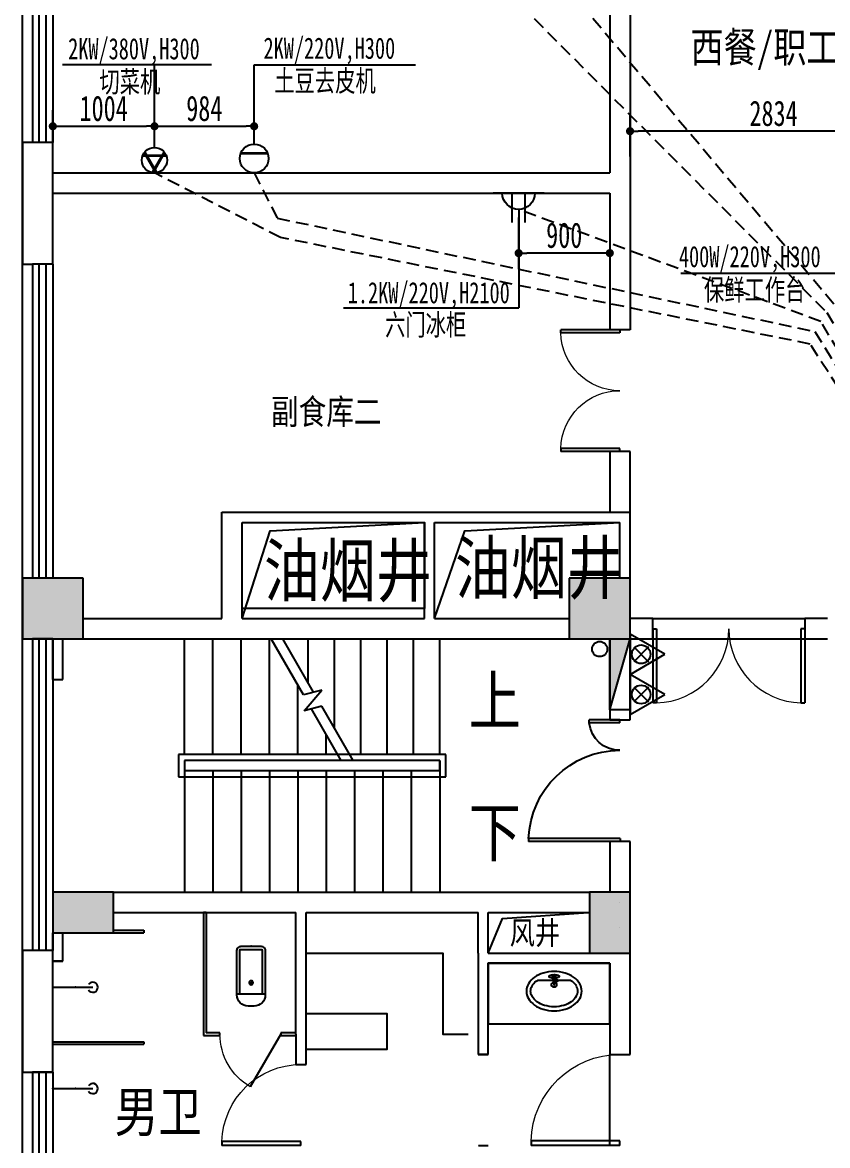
# Model space of a CAD drawing. Header units: inches. Extents: x 871252 to 1312932, y -88801 to 86720.
# Drawn here: x 1223702 to 1231652, y 27447 to 38531 of the extents above; entities that cross this region are included whole.
import ezdxf

# ---------------------------------------------------------------- set-up
doc = ezdxf.new("R2010")
doc.units = ezdxf.units.IN
doc.header["$MEASUREMENT"] = 0
doc.linetypes.add('DASH', pattern=[0.35, 0.25, -0.1])
doc.linetypes.add('HIDDEN', pattern=[0.375, 0.25, -0.125])
for name, color, linetype in [('COLUMN', 6, 'Continuous'), ('DIM_SYMB', 3, 'Continuous'), ('EQUIP_消火栓', 7, 'Continuous'), ('EQUIP_灭火器', 7, 'Continuous'), ('LATRINE', 6, 'Continuous'), ('LVTRY', 6, 'Continuous'), ('PUB_HATCH', 8, 'Continuous'), ('PUB_TEXT', 151, 'Continuous'), ('STAIR', 6, 'Continuous'), ('VPIPE-消防', 1, 'Continuous'), ('WALL', 7, 'Continuous'), ('WINDOW', 3, 'Continuous'), ('供排水', 4, 'Continuous'), ('家具', 42, 'Continuous'), ('电位', 1, 'Continuous')]:
    doc.layers.add(name, color=color, linetype=linetype)
doc.styles.add('_TCH_DIM', font='stylu.ttf')
doc.styles.get("Standard").update_dxf_attribs({"font": '', "width": 0.7, "height": 250})
doc.styles.add('STYLE4', font='', dxfattribs={"width": 0.7, "height": 180})
doc.styles.get('Standard').set_extended_font_data('NSimSun')
doc.styles.get('STYLE4').set_extended_font_data('NSimSun')
doc.dimstyles.new('电路', dxfattribs={"dimscale": 80, "dimtxt": 2.5, "dimasz": 1, "dimexe": 2, "dimexo": 1, "dimtad": 1, "dimdec": 0, "dimtxsty": 'Standard', "dimblk": 'DOT', "dimcen": 1, "dimclrd": 6, "dimclre": 6, "dimclrt": 6, "dimadec": 0, "dimazin": 0, "dimtfac": 1, "dimtdec": 0, "dimtmove": 0, "dimatfit": 3, "dimfxl": 0, "dimarcsym": 0})

# ---------------------------------------------------------------- blocks, each defined once
blk = doc.blocks.new('$TwtSys$00000434')
for p, q in [((-0.5, 0.5), (-0.5, -0.5)), ((-0.5, -0.5), (0.5, 0.5)), ((0.5, 0.5), (-0.5, 0.5)), ((0.5, -0.5), (0.5, 0.5)), ((-0.5, -0.5), (0.5, -0.5))]:
    blk.add_line(p, q)
blk.add_solid([(0.5, -0.5), (0.5, 0.5), (-0.5, -0.5)])
blk = doc.blocks.new('$TwtSys$00000545')
for p, q in [((0, 344), (-198, 0)), ((198, 0), (0, 344)), ((-73, 36), (73, 182)), ((-73, 182), (73, 36)), ((-198, 0), (198, 0))]:
    blk.add_line(p, q)
blk.add_circle((0, 109), 91.8)
blk = doc.blocks.new('$DorLib2D$00000002')
for p, q in [((-0.5, 0), (-0.5, 0.4875)), ((-0.475, 0.4875), (-0.5, 0.4875)), ((-0.475, 0), (-0.475, 0.4875)), ((0.475, 0), (0.475, 0.4875)), ((0.475, 0.4875), (0.5, 0.4875)), ((0.5, 0), (0.5, 0.4875)), ((-0.5, 0), (-0.475, 0)), ((0.5, 0), (0.475, 0))]:
    blk.add_line(p, q)
at = {"lineweight": 13}
for centre, start, end in [((-0.4875, 0), 0, 88.53072), ((0.4875, 0), 91.46928, 180)]:
    blk.add_arc(centre, 0.4875, start, end, dxfattribs=at)
blk = doc.blocks.new('$DorLib2D$00000225')
at = {"color": 0}
for p, q in [((0.475, -0.0014), (0.475, 0.7521)), ((0.475, 0.7521), (0.5, 0.7521)), ((0.5, -0.0014), (0.5, 0.7521)), ((-0.5, 0), (-0.5, 0.252)), ((-0.475, 0.252), (-0.5, 0.252)), ((-0.475, 0), (-0.475, 0.252)), ((-0.475, 0), (-0.5, 0)), ((0.475, -0.0014), (0.5, -0.0014))]:
    blk.add_line(p, q, dxfattribs=at)
for centre, radius, start, end in [((0.5046, -0.0019), 0.7546, 92.24927, 179.72377), ((-0.5008, 0.0026), 0.2508, 359.78987, 84.09744)]:
    blk.add_arc(centre, radius, start, end, dxfattribs=at)
blk = doc.blocks.new('$lvtry$00000200')
at = {"color": 0}
for p, q in [((-110, -40, 0), (-110, -470, 0)), ((100, -30, 0), (-100, -30, 0)), ((110, -470, 0), (110, -40, 0))]:
    blk.add_line(p, q, dxfattribs=at)
at = {"color": 0, "elevation": 0}
blk.add_lwpolyline([(100, 0), (-100, 0, 0.414214), (-140, -40), (-140, -480, 0.414214), (-30, -590), (30, -590, 0.414214), (140, -480), (140, -40, 0.414214)], format="xyb", close=True, dxfattribs=at)
blk.add_lwpolyline([(140, -470), (-140, -470)], dxfattribs=at)
at = {"color": 0}
blk.add_circle((0, -359, 0), 20, dxfattribs=at)
for centre, start, end in [((-100, -40, 0), 90, 180), ((100, -40, 0), 0, 90)]:
    blk.add_arc(centre, 10, start, end, dxfattribs=at)
for p in [(0, 0), (0, -359, 0)]:
    blk.add_point(p, dxfattribs=at)
blk = doc.blocks.new('$TCHSYS$APDOOR2D')
blk.add_line((0.5, 0), (0, 0.866))
at = {"lineweight": 13}
blk.add_arc((0.5, 0), 1, 120, 180, dxfattribs=at)
blk = doc.blocks.new('$DorLib2D$00000001')
for p, q in [((0.45, 0.975), (0.5, 0.975)), ((0.45, 0), (0.45, 0.975)), ((0.5, 0), (0.5, 0.975)), ((0.5, 0), (0.45, 0))]:
    blk.add_line(p, q)
at = {"lineweight": 13}
blk.add_arc((0.475, 0), 0.975, 91.4693, 180, dxfattribs=at)
blk = doc.blocks.new('$TCHSYS$WIN2D')
for p, q in [((-0.5, 0.5), (0.5, 0.5)), ((-0.5, 0.5), (-0.5, -0.5)), ((0.5, 0.5), (0.5, -0.5)), ((0.5, 0.1667), (-0.5, 0.1667)), ((0.5, -0.1667), (-0.5, -0.1667)), ((-0.5, -0.5), (0.5, -0.5))]:
    blk.add_line(p, q)
blk = doc.blocks.new('$lvtry$00000168')
at = {"color": 0}
blk.add_line((0, 0), (0, -395), dxfattribs=at)
blk.add_arc((0, -395), 50, 121.0332, 58.9668, dxfattribs=at)
for p in [(0, 0), (0, -223)]:
    blk.add_point(p, dxfattribs=at)
blk = doc.blocks.new('$lvtry$00000195')
at = {"color": 0}
for p, q in [((-165, -91), (-34, -91)), ((-17, -58), (-17, -48)), ((-16, -91), (-11, -91)), ((11, -91), (165, -91)), ((17, -58), (17, -48))]:
    blk.add_line(p, q, dxfattribs=at)
blk.add_lwpolyline([(273, -195, -0.132138), (254, -266, -0.106661), (193, -332, -0.083339), (108, -374, -0.072039), (0, -389, -0.072039), (-108, -374, -0.083339), (-193, -332, -0.106661), (-254, -266, -0.132138), (-273, -195, -0.132138), (-254, -124, -0.106661), (-193, -57, -0.083339), (-108, -16, -0.072039), (0, 0, -0.072039), (108, -16, -0.083339), (193, -57, -0.106661), (254, -124, -0.132138)], format="xyb", close=True, dxfattribs=at)
blk.add_circle((0, -58), 16.7, dxfattribs=at)
for centre, radius, start, end in [((-68, -231), 174, 128.9257, 149.8906), ((-165, -111), 20, 90, 128.9257), ((-40, -49), 10.1, 106.6096, 258.1648), ((-64, 218), 259, 274.7069, 282.3732), ((-75, -228), 173, 71.36, 79.1873), ((-29, -95), 6.77, 155.344, 308.3224), ((-171, 3), 166, 324.8411, 338.1337), ((-171, 3), 170, 324.8411, 331.3523), ((-29, -95), 3.37, 155.344, 308.3224), ((100, -210), 170, 132.3141, 138.8253), ((100, -210), 166, 125.5327, 138.8253), ((0, -131), 25, 112.516, 67.484), ((-12, -74), 10.6, 201.8924, 261.774), ((0, -48), 16.7, 0, 180), ((-381, -131), 372, 2.3982, 6.7627), ((64, 218), 259, 257.6268, 265.2931), ((381, -131), 372, 170.1008, 177.6018), ((75, -228), 173, 100.8127, 110.4191), ((40, -49), 10.1, 281.8352, 73.3904), ((165, -111), 20, 51.0743, 90), ((165, -111), 20, 51.0743, 90), ((68, -231), 174, 30.1094, 51.0743), ((-131, -195), 101, 149.8906, 180), ((-131, -195), 101, 180, 210.1094), ((0, -111), 9.9, 201.7837, 338.2163), ((131, -195), 101, 0, 30.1094), ((131, -195), 101, 329.8906, 0), ((-68, -158), 174, 210.1094, 234.4623), ((-27, -100), 245, 234.4623, 253.5183), ((27, -100), 245, 286.4817, 305.5377), ((68, -158), 174, 305.5377, 329.8906), ((0, -9), 340, 253.5183, 270), ((0, -9), 340, 270, 286.4817)]:
    blk.add_arc(centre, radius, start, end, dxfattribs=at)
for p in [(0, -58), (0, -131)]:
    blk.add_point(p, dxfattribs=at)
blk = doc.blocks.new('A$C14B745F9')
at = {"layer": '电位'}
for p, q in [((0, 503), (0, 0)), ((1, 233), (257, 381)), ((3, 222), (266, 374)), ((215, 404), (215, 99)), ((226, 399), (226, 104)), ((257, 122), (1, 270)), ((266, 129), (3, 281))]:
    blk.add_line(p, q, dxfattribs=at)
blk.add_circle((161, 252), 161, dxfattribs=at)
blk = doc.blocks.new('A$C45DF5A34')
at = {"layer": '电位', "color": 4, "rotation": 90}
blk.add_blockref('A$C14B745F9', (503, 0), dxfattribs=at)
blk = doc.blocks.new('A$C719F3E81')
at = {"layer": '电位', "color": 4, "rotation": 180}
blk.add_blockref('A$C45DF5A34', (503, 323), dxfattribs=at)
blk = doc.blocks.new('A$C2F906CB9')
at = {"layer": '电位', "color": 1, "ltscale": 400}
blk.add_blockref('A$C719F3E81', (0, 0), dxfattribs=at)
blk = doc.blocks.new('A$C6BFE34A6')
at = {"layer": '电位', "xscale": 0.777089783281734, "yscale": 0.777089783281734, "zscale": 0.777089783281734}
blk.add_blockref('A$C2F906CB9', (0, 0), dxfattribs=at)
blk = doc.blocks.new('A$C67150746')
at = {"layer": '供排水', "color": 1, "rotation": 270}
blk.add_blockref('A$C6BFE34A6', (0, 391), dxfattribs=at)
blk = doc.blocks.new('A$C51460DDB')
at = {"layer": '电位', "linetype": 'ByBlock', "xscale": -1}
blk.add_blockref('A$C67150746', (251, 0), dxfattribs=at)
blk = doc.blocks.new('A$C75EF68A1')
at = {"layer": 'WALL', "color": 5, "rotation": 180}
blk.add_blockref('A$C51460DDB', (251, 391), dxfattribs=at)
blk = doc.blocks.new('A$C776A0E82')
at = {"layer": '电位', "color": 6}
blk.add_blockref('A$C75EF68A1', (0, 0), dxfattribs=at)
blk = doc.blocks.new('A$C12B31555')
at = {"layer": '电位', "color": 6, "rotation": 270}
blk.add_blockref('A$C776A0E82', (0, 251), dxfattribs=at)
blk = doc.blocks.new('A$C380528E4')
at = {"layer": '电位', "color": 6, "rotation": 180}
blk.add_blockref('A$C12B31555', (391, 251), dxfattribs=at)
blk = doc.blocks.new('A$C3BCC7316')
at = {"layer": '电位'}
for p, q in [((99, 215), (404, 215)), ((104, 226), (399, 226)), ((0, 0), (503, 0))]:
    blk.add_line(p, q, dxfattribs=at)
blk.add_circle((252, 161), 161, dxfattribs=at)
blk = doc.blocks.new('A$C383973DD')
at = {"layer": '电位'}
for p, q in [((0, 0), (0, 503)), ((292, 316), (0, 316)), ((292, 187), (0, 187))]:
    blk.add_line(p, q, dxfattribs=at)
blk.add_arc((0, 252), 161, 270, 90, dxfattribs=at)
blk = doc.blocks.new('A$C7F97516A')
at = {"layer": '电位', "color": 4, "xscale": -1}
blk.add_blockref('A$C383973DD', (292, 0), dxfattribs=at)
blk = doc.blocks.new('A$C624B2101')
at = {"rotation": 180}
blk.add_blockref('A$C7F97516A', (292, 503), dxfattribs=at)
blk = doc.blocks.new('A$C76033D9E')
at = {"layer": '电位', "rotation": 180}
blk.add_blockref('A$C624B2101', (292, 503), dxfattribs=at)
blk = doc.blocks.new('A$C748C3124')
at = {"layer": '电位', "rotation": 90}
blk.add_blockref('A$C76033D9E', (503, 0), dxfattribs=at)
blk = doc.blocks.new('A$C42B0259F')
at = {"layer": '电位', "ltscale": 5, "xscale": -1, "rotation": 180}
blk.add_blockref('A$C748C3124', (0, 292), dxfattribs=at)
blk = doc.blocks.new('A$C46FF7360')
at = {"layer": '供排水', "color": 1, "rotation": 270}
blk.add_blockref('A$C42B0259F', (0, 503), dxfattribs=at)
blk = doc.blocks.new('A$C2916719F')
at = {"layer": '电位', "linetype": 'ByBlock', "rotation": 180}
blk.add_blockref('A$C46FF7360', (292, 503), dxfattribs=at)
blk = doc.blocks.new('A$C03132E9D')
at = {"layer": '电位', "linetype": 'ByBlock', "rotation": 270}
blk.add_blockref('A$C2916719F', (0, 292), dxfattribs=at)
blk = doc.blocks.new('A$C6B0667CD')
at = {"layer": '电位', "rotation": 89.99999999999999}
blk.add_blockref('A$C03132E9D', (292, 0), dxfattribs=at)
blk = doc.blocks.new('A$C1DA46B52')
at = {"layer": '电位', "xscale": -1, "rotation": 180}
blk.add_blockref('A$C6B0667CD', (0, 503), dxfattribs=at)
blk = doc.blocks.new('A$C30686D04')
at = {"layer": 'WALL', "color": 5, "rotation": 90}
blk.add_blockref('A$C1DA46B52', (503, 0), dxfattribs=at)
blk = doc.blocks.new('A$C10C2449B')
at = {"layer": 'WALL', "color": 5, "rotation": 90}
blk.add_blockref('A$C30686D04', (292, 0), dxfattribs=at)
blk = doc.blocks.new('A$C50093F6F')
at = {"layer": '电位', "rotation": 270}
blk.add_blockref('A$C10C2449B', (0, 292), dxfattribs=at)
blk = doc.blocks.new('A$C5F826928')
at = {"layer": '电位', "rotation": 270}
blk.add_blockref('A$C50093F6F', (0, 503), dxfattribs=at)
blk = doc.blocks.new('_DOT')
at = {"color": 0, "linetype": 'ByBlock'}
blk.add_line((-0.5, 0), (-1, 0), dxfattribs=at)
at = {"color": 0, "linetype": 'ByBlock', "const_width": 0.5}
blk.add_lwpolyline([(-0.25, 0, 1), (0.25, 0, 1)], format="xyb", close=True, dxfattribs=at)
blk = doc.blocks.new('*D301')
at = {"layer": 'Defpoints', "color": 0, "transparency": 16777216}
for p in [(1225006, 37507), (1225006, 37298), (1224002, 37047)]:
    blk.add_point(p, dxfattribs=at)
at = {"layer": '电位', "color": 6, "lineweight": -2, "transparency": 16777216}
for p, q in [((1224002, 37127), (1224002, 37667)), ((1225006, 37378), (1225006, 37667)), ((1224082, 37507), (1224926, 37507))]:
    blk.add_line(p, q, dxfattribs=at)
at = {"layer": '电位', "color": 6, "lineweight": -2, "transparency": 16777216, "xscale": 80, "yscale": 80, "zscale": 80, "rotation": 180}
blk.add_blockref('_DOT', (1224002, 37507), dxfattribs=at)
at = {"layer": '电位', "color": 6, "lineweight": -2, "transparency": 16777216, "xscale": 80, "yscale": 80, "zscale": 80}
blk.add_blockref('_DOT', (1225006, 37507), dxfattribs=at)
at = {"layer": '电位', "color": 6, "transparency": 16777216, "insert": (1224504, 37682), "char_height": 250, "attachment_point": 5}
blk.add_mtext('1004', dxfattribs=at)
blk = doc.blocks.new('*D302')
at = {"layer": 'Defpoints', "color": 0, "transparency": 16777216}
for p in [(1225990, 37507), (1225006, 37298), (1225990, 37334)]:
    blk.add_point(p, dxfattribs=at)
at = {"layer": '电位', "color": 6, "lineweight": -2, "transparency": 16777216}
for p, q in [((1225006, 37378), (1225006, 37667)), ((1225990, 37414), (1225990, 37667)), ((1225086, 37507), (1225910, 37507))]:
    blk.add_line(p, q, dxfattribs=at)
at = {"layer": '电位', "color": 6, "lineweight": -2, "transparency": 16777216, "xscale": 80, "yscale": 80, "zscale": 80, "rotation": 180}
blk.add_blockref('_DOT', (1225006, 37507), dxfattribs=at)
at = {"layer": '电位', "color": 6, "lineweight": -2, "transparency": 16777216, "xscale": 80, "yscale": 80, "zscale": 80}
blk.add_blockref('_DOT', (1225990, 37507), dxfattribs=at)
at = {"layer": '电位', "color": 6, "transparency": 16777216, "insert": (1225498, 37682), "char_height": 250, "attachment_point": 5}
blk.add_mtext('984', dxfattribs=at)
blk = doc.blocks.new('*D303')
at = {"layer": 'Defpoints', "color": 0, "transparency": 16777216}
for p in [(1229502, 36847), (1228602, 36686), (1228602, 36255)]:
    blk.add_point(p, dxfattribs=at)
at = {"layer": '电位', "color": 6, "lineweight": -2, "transparency": 16777216}
for p, q in [((1229502, 36735), (1229502, 36095)), ((1228602, 36606), (1228602, 36095)), ((1229422, 36255), (1228682, 36255))]:
    blk.add_line(p, q, dxfattribs=at)
at = {"layer": '电位', "color": 6, "lineweight": -2, "transparency": 16777216, "xscale": 80, "yscale": 80, "zscale": 80, "rotation": 180}
blk.add_blockref('_DOT', (1228602, 36255), dxfattribs=at)
at = {"layer": '电位', "color": 6, "lineweight": -2, "transparency": 16777216, "xscale": 80, "yscale": 80, "zscale": 80}
blk.add_blockref('_DOT', (1229502, 36255), dxfattribs=at)
at = {"layer": '电位', "color": 6, "transparency": 16777216, "insert": (1229052, 36430), "char_height": 250, "attachment_point": 5}
blk.add_mtext('900', dxfattribs=at)
blk = doc.blocks.new('*D305')
at = {"layer": 'Defpoints', "color": 0, "transparency": 16777216}
for p in [(1229702, 37458), (1229702, 37128), (1232536, 36998)]:
    blk.add_point(p, dxfattribs=at)
at = {"layer": '电位', "color": 6, "lineweight": -2, "transparency": 16777216}
for p, q in [((1229702, 37208), (1229702, 37618)), ((1232536, 37078), (1232536, 37618)), ((1232456, 37458), (1229782, 37458))]:
    blk.add_line(p, q, dxfattribs=at)
at = {"layer": '电位', "color": 6, "lineweight": -2, "transparency": 16777216, "xscale": 80, "yscale": 80, "zscale": 80, "rotation": 180}
blk.add_blockref('_DOT', (1229702, 37458), dxfattribs=at)
at = {"layer": '电位', "color": 6, "lineweight": -2, "transparency": 16777216, "xscale": 80, "yscale": 80, "zscale": 80}
blk.add_blockref('_DOT', (1232536, 37458), dxfattribs=at)
at = {"layer": '电位', "color": 6, "transparency": 16777216, "insert": (1231119, 37633), "char_height": 250, "attachment_point": 5}
blk.add_mtext('2834', dxfattribs=at)

msp = doc.modelspace()

# ---------------------------------------------------------------- hatches: boundary and pattern name
at = {"layer": 'PUB_HATCH'}
for points in [[(1224302.2, 32447.4), (1224302.2, 33047.4), (1223702.2, 33047.4), (1223702.2, 32447.4)], [(1229702.2, 32447.4), (1229702.2, 33047.4), (1229102.2, 33047.4), (1229102.2, 32447.4)], [(1224602.2, 29547.4), (1224602.2, 29947.4), (1224002.2, 29947.4), (1224002.2, 29547.4)], [(1229702.2, 29347.4), (1229702.2, 29947.4), (1229302.2, 29947.4), (1229302.2, 29347.4)]]:
    msp.add_hatch(color=256, dxfattribs=at).paths.add_polyline_path(points)

# ---------------------------------------------------------------- linework, layer by layer
msp.add_line((1224102.2, 29267.2), (1224002.2, 29267.2))
for points in [[(1223702.2, 25097.4), (1223702.2, 49047.4)], [(1225872.2, 32647.4), (1226147.3, 33513.2), (1227672.2, 33595.1)], [(1227772.2, 32647.4), (1228072.1, 33513.2), (1229602.2, 33597.4)], [(1228302.2, 29347.4), (1228442.3, 29687.9), (1229289.8, 29747.4)]]:
    msp.add_lwpolyline(points)
msp.add_lwpolyline([(1225872.2, 33597.4), (1227672.2, 33597.4), (1227672.2, 32747.4), (1225872.2, 32747.4)], close=True)
at = {"layer": 'COLUMN'}
for p, q in [((1223802.2, 37347.4), (1223702.2, 37347.4)), ((1223702.2, 37347.4), (1223702.2, 36147.4)), ((1224002.2, 36147.4), (1224002.2, 37347.4)), ((1223702.2, 36147.4), (1223802.2, 36147.4)), ((1224302.2, 33047.4), (1223702.2, 33047.4)), ((1223702.2, 33047.4), (1223702.2, 32447.4)), ((1224302.2, 32447.4), (1224302.2, 33047.4)), ((1229702.2, 33047.4), (1229102.2, 33047.4)), ((1229102.2, 33047.4), (1229102.2, 32447.4)), ((1229702.2, 32447.4), (1229702.2, 33047.4)), ((1223702.2, 32447.4), (1224302.2, 32447.4)), ((1229102.2, 32447.4), (1229702.2, 32447.4)), ((1224602.2, 29947.4), (1224002.2, 29947.4)), ((1224002.2, 29947.4), (1224002.2, 29547.4)), ((1224602.2, 29547.4), (1224602.2, 29947.4)), ((1229702.2, 29947.4), (1229302.2, 29947.4)), ((1229302.2, 29947.4), (1229302.2, 29347.4)), ((1229702.2, 29347.4), (1229702.2, 29947.4)), ((1224002.2, 29547.4), (1224602.2, 29547.4)), ((1224002.2, 29372.4), (1223702.2, 29372.4)), ((1223702.2, 29372.4), (1223702.2, 28172.4)), ((1224002.2, 28172.4), (1224002.2, 29372.4)), ((1229302.2, 29347.4), (1229702.2, 29347.4)), ((1223702.2, 28172.4), (1224002.2, 28172.4))]:
    msp.add_line(p, q, dxfattribs=at)
at = {"layer": 'DIM_SYMB'}
for points in [[(1227962.2, 30547.4, 0, 0, 0), (1224477.2, 30547.4, 0, 0, 0), (1224477.2, 31847.4, 0, 0, 0), (1226002.2, 31847.4, 112, 0, 0), (1226422.2, 31847.4, 0, 0, 0)], [(1227962.2, 31847.4, 0, 0, 0), (1227122.2, 31847.4, 112, 0, 0), (1226702.2, 31847.4, 0, 0, 0)]]:
    msp.add_lwpolyline(points, format="xyseb", dxfattribs=at)
at = {"layer": 'LATRINE'}
for p, q in [((1225489.7, 29747.4), (1225489.7, 28534.9)), ((1225514.7, 29747.4), (1225489.7, 29747.4)), ((1225514.7, 29747.4), (1225514.7, 28559.9)), ((1224602.2, 29572.4), (1224902.2, 29572.4)), ((1224602.2, 29547.4), (1224902.2, 29547.4)), ((1224902.2, 29572.4), (1224902.2, 29547.4)), ((1225489.7, 28534.9), (1225652.2, 28534.9)), ((1225652.2, 28559.9), (1225514.7, 28559.9)), ((1225652.2, 28534.9), (1225652.2, 28559.9)), ((1226402.2, 28559.9), (1226252.2, 28559.9)), ((1226252.2, 28559.9), (1226252.2, 28534.9)), ((1226252.2, 28534.9), (1226402.2, 28534.9)), ((1224002.2, 28472.4), (1224902.2, 28472.4)), ((1224002.2, 28447.4), (1224902.2, 28447.4)), ((1224902.2, 28472.4), (1224902.2, 28447.4))]:
    msp.add_line(p, q, dxfattribs=at)
at = {"layer": 'LVTRY'}
msp.add_lwpolyline([(1229502.2, 29247.4), (1228302.2, 29247.4), (1228302.2, 28647.4), (1229502.2, 28647.4)], close=True, dxfattribs=at)
at = {"layer": 'STAIR'}
for p, q in [((1225302.2, 31307.4), (1225302.2, 32447.4)), ((1225582.2, 31307.4), (1225582.2, 32447.4)), ((1225862.2, 31307.4), (1225862.2, 32447.4)), ((1226142.2, 31307.4), (1226142.2, 32447.4)), ((1226477.3, 31894.5), (1226158, 32447.4)), ((1226577.3, 31921.3), (1226273.5, 32447.4)), ((1226522.2, 32016.7), (1226522.2, 32447.4)), ((1226782.2, 31566.3), (1226782.2, 32447.4)), ((1227042.2, 31307.4), (1227042.2, 32447.4)), ((1227302.2, 31307.4), (1227302.2, 32447.4)), ((1227562.2, 31307.4), (1227562.2, 32447.4)), ((1227822.2, 31307.4), (1227822.2, 32447.4)), ((1226422.2, 31307.4), (1226422.2, 31989.9)), ((1226657.7, 31942.8), (1226477.3, 31894.5)), ((1226484.8, 31736.8), (1226657.7, 31942.8)), ((1226657.1, 31783), (1226484.8, 31736.8)), ((1226850.9, 31247.4), (1226557.1, 31756.2)), ((1226966.3, 31247.4), (1226657.1, 31783)), ((1226702.2, 31307.4), (1226702.2, 31504.9)), ((1227882.2, 31307.4), (1225242.2, 31307.4)), ((1225242.2, 31307.4), (1225242.2, 31087.4)), ((1227882.2, 31087.4), (1227882.2, 31307.4)), ((1226850.9, 31247.4), (1225302.2, 31247.4)), ((1227822.2, 31247.4), (1225302.2, 31247.4)), ((1225302.2, 31247.4), (1225302.2, 31147.4)), ((1225302.2, 31147.4), (1227822.2, 31147.4)), ((1225302.2, 31147.4), (1225302.2, 29947.4)), ((1225302.2, 31147.4), (1227822.2, 31147.4)), ((1225582.2, 31147.4), (1225582.2, 29947.4)), ((1225862.2, 31147.4), (1225862.2, 29947.4)), ((1226142.2, 31147.4), (1226142.2, 29947.4)), ((1226422.2, 31147.4), (1226422.2, 29947.4)), ((1226702.2, 31147.4), (1226702.2, 29947.4)), ((1227822.2, 31247.4), (1226966.3, 31247.4)), ((1226982.2, 31147.4), (1226982.2, 29947.4)), ((1227262.2, 31147.4), (1227262.2, 29947.4)), ((1227542.2, 31147.4), (1227542.2, 29947.4)), ((1227822.2, 31247.4), (1227822.2, 31147.4)), ((1227822.2, 31147.4), (1227822.2, 31247.4)), ((1227822.2, 31147.4), (1227822.2, 29947.4)), ((1225242.2, 31087.4), (1227882.2, 31087.4)), ((1225302.2, 29947.4), (1227822.2, 29947.4))]:
    msp.add_line(p, q, dxfattribs=at)
at = {"layer": 'VPIPE-消防', "linetype": 'Continuous'}
msp.add_circle((1229402.2, 32347.4), 75, dxfattribs=at)
at = {"layer": 'WALL'}
for p, q in [((1229502.2, 39347.4), (1229502.2, 37047.4)), ((1229702.2, 39347.4), (1229702.2, 37712.3)), ((1229702.2, 39347.4), (1229702.2, 35497.4)), ((1224002.2, 37047.4), (1229502.2, 37047.4)), ((1224002.2, 36847.4), (1229502.2, 36847.4)), ((1229502.2, 36847.4), (1229502.2, 35497.4)), ((1229702.2, 35497.4), (1229502.2, 35497.4)), ((1229702.2, 34297.4), (1229502.2, 34297.4)), ((1229702.2, 34297.4), (1229502.2, 34297.4)), ((1229502.2, 34297.4), (1229502.2, 33697.4)), ((1229702.2, 33697.4), (1229702.2, 34297.4)), ((1225672.2, 33697.4), (1227722.2, 33697.4)), ((1225672.2, 32647.4), (1225672.2, 33697.4)), ((1227722.2, 33697.4), (1229702.2, 33697.4)), ((1229702.2, 33047.4), (1229702.2, 33697.4)), ((1225872.2, 33597.4), (1227672.2, 33597.4)), ((1225872.2, 32647.4), (1225872.2, 33597.4)), ((1227672.2, 32647.4), (1227672.2, 33597.4)), ((1227772.2, 32647.4), (1227772.2, 33597.4)), ((1227772.2, 33597.4), (1229602.2, 33597.4)), ((1229602.2, 33047.4), (1229602.2, 33597.4)), ((1224302.2, 32647.4), (1225672.2, 32647.4)), ((1225872.2, 32647.4), (1227672.2, 32647.4)), ((1227772.2, 32647.4), (1229102.2, 32647.4)), ((1229927.2, 32647.4), (1229702.2, 32647.4)), ((1229927.2, 32447.4), (1229927.2, 32647.4)), ((1231652.2, 32647.4), (1231427.2, 32647.4)), ((1231427.2, 32647.4), (1231427.2, 32447.4)), ((1224002.2, 32047.2), (1224002.2, 32447.4)), ((1224102.2, 32047.2), (1224102.2, 32447.4)), ((1224302.2, 32447.4), (1225772.2, 32447.4)), ((1225772.2, 32447.4), (1227722.2, 32447.4)), ((1227722.2, 32447.4), (1229102.2, 32447.4)), ((1229502.2, 32447.4), (1229502.2, 31648.2)), ((1229702.2, 32447.4), (1229927.2, 32447.4)), ((1229702.2, 31648.2), (1229702.2, 32447.4)), ((1231427.2, 32447.4), (1231652.2, 32447.4)), ((1224002.2, 32047.2), (1224102.2, 32047.2)), ((1229502.2, 31648.2), (1229702.2, 31648.2)), ((1229702.2, 30448.2), (1229502.2, 30448.2)), ((1229502.2, 30448.2), (1229502.2, 29947.4)), ((1229702.2, 29947.4), (1229702.2, 30448.2)), ((1224602.2, 29947.4), (1226402.2, 29947.4)), ((1226402.2, 29947.4), (1228202.2, 29947.4)), ((1228202.2, 29947.4), (1229302.2, 29947.4)), ((1229602.2, 29847.4), (1229602.2, 29847.4)), ((1224602.2, 29747.4), (1226402.2, 29747.4)), ((1226402.2, 28547.4), (1226402.2, 29747.4)), ((1226502.2, 28547.4), (1226502.2, 29747.4)), ((1226502.2, 29747.4), (1228202.2, 29747.4)), ((1228202.2, 29347.4), (1228202.2, 29747.4)), ((1228302.2, 29747.4), (1229302.2, 29747.4)), ((1228302.2, 29347.4), (1228302.2, 29747.4)), ((1229602.2, 29597.4), (1229602.2, 29597.4)), ((1224002.2, 29267.2), (1224002.2, 29547.4)), ((1224102.2, 29267.2), (1224102.2, 29547.4)), ((1224002.2, 29267.2), (1224102.2, 29267.2)), ((1228202.2, 29347.4), (1228202.2, 28347.4)), ((1228302.2, 29347.4), (1229302.2, 29347.4)), ((1229602.2, 29347.4), (1229602.2, 29347.4)), ((1229702.2, 28347.4), (1229702.2, 29347.4)), ((1228302.2, 28347.4), (1228302.2, 29247.4)), ((1228302.2, 29247.4), (1229502.2, 29247.4)), ((1229502.2, 29247.4), (1229502.2, 28347.4)), ((1226402.2, 28547.4), (1226402.2, 28247.4)), ((1226502.2, 28247.4), (1226502.2, 28547.4)), ((1228202.2, 28347.4), (1228302.2, 28347.4)), ((1229502.2, 28347.4), (1229702.2, 28347.4)), ((1226402.2, 28247.4), (1226502.2, 28247.4))]:
    msp.add_line(p, q, dxfattribs=at)
at = {"layer": 'WINDOW'}
for p, q in [((1229927.2, 32647.4), (1231427.2, 32647.4)), ((1229502.2, 27447.4), (1229502.2, 28347.4))]:
    msp.add_line(p, q, dxfattribs=at)
at = {"layer": 'WINDOW', "linetype": 'DASH'}
for p, q in [((1228302.2, 28347.4), (1228202.2, 28347.4)), ((1228202.2, 27447.4), (1228302.2, 27447.4))]:
    msp.add_line(p, q, dxfattribs=at)
at = {"layer": 'WINDOW'}
msp.add_lwpolyline([(1229702.2, 32447.4), (1231652.2, 32447.4)], dxfattribs=at)
at = {"layer": '家具'}
for points in [[(1226502.2, 29347.4), (1227852.2, 29347.4), (1227852.2, 28547.4), (1228102.2, 28547.4)], [(1226502.2, 28397.4), (1227302.2, 28397.4), (1227302.2, 28747.4), (1226502.2, 28747.4)]]:
    msp.add_lwpolyline(points, dxfattribs=at)
at = {"layer": '电位', "linetype": 'HIDDEN', "ltscale": 500}
for p, q in [((1224651.6, 42686), (1231644.5, 35670.4)), ((1231713.5, 35752.7), (1225963.2, 42563.4)), ((1226250.9, 36408.5), (1225005.7, 37047.4)), ((1225990.1, 37047.4), (1226218.3, 36600.2)), ((1226218.3, 36600.2), (1231525.5, 35481.8)), ((1231585.2, 35580.3), (1228602.2, 36686)), ((1231480.8, 35357.9), (1226250.9, 36408.5)), ((1233208.2, 32871.7), (1231585.2, 35580.3)), ((1231644.5, 35670.4), (1233275.1, 32871.7)), ((1231525.5, 35481.8), (1233141.3, 32871.7)), ((1233074.4, 32871.7), (1231480.8, 35357.9))]:
    msp.add_line(p, q, dxfattribs=at)
at = {"layer": '电位', "color": 4}
for p, q in [((1224096.9, 38116.2), (1225568.2, 38116.2)), ((1225005.7, 37298.2), (1225005.7, 38116.2)), ((1225990.2, 38113), (1227582.5, 38113)), ((1225990.2, 37331.4), (1225990.2, 38113)), ((1228602.2, 36686), (1228602.2, 35715.9)), ((1230202.3, 36058.4), (1232231.9, 36058.4)), ((1226871.4, 35715.9), (1228602.2, 35715.9))]:
    msp.add_line(p, q, dxfattribs=at)

# ---------------------------------------------------------------- block references
at = {"layer": 'EQUIP_消火栓', "color": 8, "xscale": -700, "yscale": 200, "zscale": 700, "rotation": 270}
msp.add_blockref('$TwtSys$00000434', (1229602.2, 32097.4), dxfattribs=at)
at = {"layer": 'EQUIP_灭火器', "rotation": 270}
for p in [(1229702.2, 32295.8), (1229702.2, 31899)]:
    msp.add_blockref('$TwtSys$00000545', p, dxfattribs=at)
at = {"layer": 'LATRINE', "xscale": -600, "yscale": 600, "zscale": 25, "rotation": 180.0000000014674}
msp.add_blockref('$TCHSYS$APDOOR2D', (1225952.2, 28547.4), dxfattribs=at)
at = {"layer": 'LVTRY', "yscale": -1, "rotation": 180}
for name, p in [('$lvtry$00000200', (1225960.1, 29413.5, 0)), ('$lvtry$00000195', (1228952.2, 29165.8))]:
    msp.add_blockref(name, p, dxfattribs=at)
at = {"layer": 'LVTRY', "rotation": 90}
for p in [(1224002.2, 29009.9), (1224002.2, 28009.9)]:
    msp.add_blockref('$lvtry$00000168', p, dxfattribs=at)
at = {"layer": 'WINDOW'}
for name, p, xscale, yscale, zscale, rotation in [('$TCHSYS$WIN2D', (1223902.2, 38897.4), -3100, -200, -3100, 90), ('$TCHSYS$WIN2D', (1223902.2, 34597.4), -3100, -200, -3100, 90), ('$DorLib2D$00000002', (1229602.2, 34897.4), 1199.999999996415, -1199.999999996391, -1199.999999996401, 269.9971863266044), ('$TCHSYS$WIN2D', (1223902.2, 30909.9), -3075, -200, -3075, 90.0000000000043), ('$DorLib2D$00000225', (1229602.2, 31048.2), -1200, 1200, -1200, 90), ('$DorLib2D$00000001', (1229602.2, 27897.4), -900, 900, -900, 90), ('$TCHSYS$WIN2D', (1223902.2, 26634.9), -3075, -200, -3075, 90), ('$DorLib2D$00000001', (1226452.2, 27847.4), -800, 800, -800, 90)]:
    msp.add_blockref(name, p, dxfattribs=dict(at, xscale=xscale, yscale=yscale, zscale=zscale, rotation=rotation))
at = {"layer": 'WINDOW', "xscale": -1500, "yscale": -1500, "zscale": -1500}
msp.add_blockref('$DorLib2D$00000002', (1230677.2, 32547.4), dxfattribs=at)
at = {"layer": '电位', "color": 6, "xscale": -1, "rotation": 180}
msp.add_blockref('A$C380528E4', (1224810.2, 37298.2), dxfattribs=at)
at = {"layer": '电位', "xscale": 0.8800000001210719, "yscale": 0.8800000000046566, "zscale": 0.88}
msp.add_blockref('A$C3BCC7316', (1225768.8, 37047.4), dxfattribs=at)
at = {"layer": '电位', "rotation": 90}
msp.add_blockref('A$C5F826928', (1228853.7, 36555.6), dxfattribs=at)

# ---------------------------------------------------------------- texts
at = {"layer": 'PUB_TEXT', "width": 0.8}
for s, height, p in [('西餐/职工副食操作间', 300, (1230298.4, 38136.6)), ('副食库二', 250, (1226156.8, 34565.7)), ('男卫', 394.94, (1224612.5, 27582.8))]:
    msp.add_text(s, height=height, dxfattribs=at).set_placement(p)
at = {"layer": 'PUB_TEXT', "style": '_TCH_DIM', "width": 0.8}
for s, height, p in [('油烟井', 506.38, (1227973, 32897.1)), ('油烟井', 506.38, (1226086.6, 32870.1)), ('上', 472.6, (1228109.2, 31602.4)), ('下', 472.6, (1228109.2, 30302.4))]:
    msp.add_text(s, height=height, dxfattribs=at).set_placement(p)
at = {"layer": 'PUB_TEXT', "linetype": 'DASH', "width": 0.8}
msp.add_text('风井', height=227.85, dxfattribs=at).set_placement((1228513.6, 29432.7))
at = {"layer": '电位', "color": 4, "style": 'STYLE4', "width": 0.7}
for s, rotation, p in [('2KW/380V,H300', 359.98979, (1224153.1, 38167.6)), ('2KW/220V,H300', 359.98979, (1226082.8, 38172.9)), ('切菜机', 359.98979, (1224462, 37840.9)), ('土豆去皮机', 359.98979, (1226188.5, 37850.5)), ('400W/220V,H300', 359.98979, (1230184.4, 36116.1)), ('保鲜工作台', 359.98979, (1230431.6, 35788.5)), ('1.2KW/220V,H2100', 0.01021, (1226914.5, 35759.2)), ('六门冰柜', 0.01021, (1227282.7, 35443.4))]:
    msp.add_text(s, height=210, rotation=rotation, dxfattribs=at).set_placement(p)

# ---------------------------------------------------------------- dimensions: what is measured, and where the dimension line sits
at = {"layer": '电位', "color": 1}
for base, p1, p2, override, picture, middle in [((1225005.7008, 37507.3794), (1224002.191, 37047.3794), (1225005.7008, 37298.1666), {"dimfxl": 6, "dimfxlon": 1}, '*D301', (1224503.9459, 37682.3794)), ((1225990.153, 37507.3794), (1225005.7008, 37298.1666), (1225990.153, 37334.3567), {"dimtmove": 1, "dimfxl": 6, "dimfxlon": 1}, '*D302', (1225497.9269, 37682.3794)), ((1229702.2, 37457.9), (1232535.9, 36998.4), (1229702.2, 37127.8), {"dimfxl": 6, "dimfxlon": 1}, '*D305', (1231119.1, 37632.9)), ((1228602.2, 36255.2), (1229502.2, 36847.4), (1228602.2, 36686), {"dimfxl": 6, "dimfxlon": 1}, '*D303', (1229052.2, 36430.2))]:
    dim = msp.add_linear_dim(base=base, p1=p1, p2=p2, dimstyle='电路', override=override, dxfattribs=at)
    dim.commit()
    dim.dimension.update_dxf_attribs({"geometry": picture, "text_midpoint": middle})

doc.saveas('drawing.dxf')
